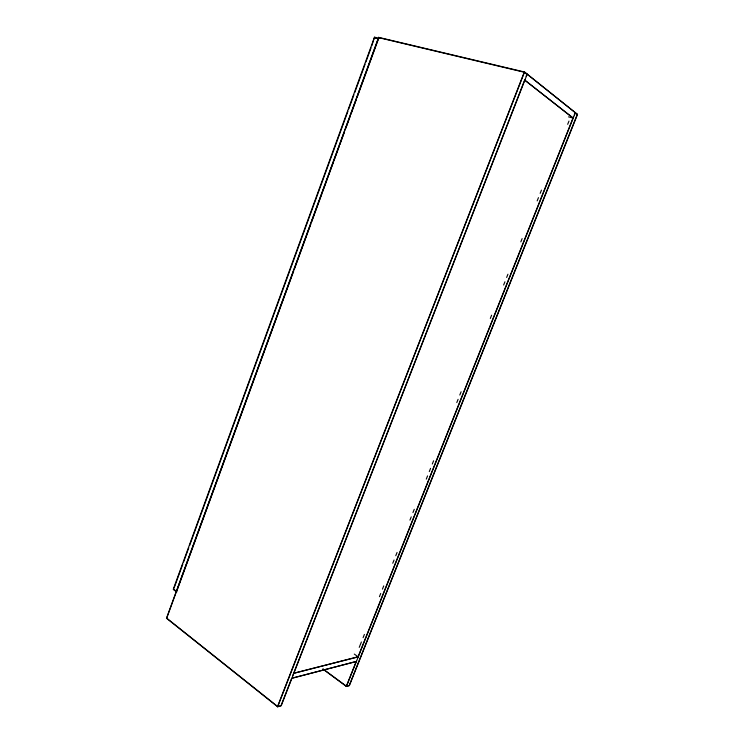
<?xml version="1.0" encoding="UTF-8"?>
<svg xmlns="http://www.w3.org/2000/svg" width="744" height="744" viewBox="0 0 744 744"><rect width="100%" height="100%" fill="white"/><g stroke="black" fill="none" stroke-linecap="round" stroke-linejoin="round"><path stroke-width="1.12" d="M176.542 591.815L173.25 589.294L374.511 37.2L378.724 38.204M174.059 588.151L182.819 564.138M183.61 561.952L188.79 547.77M189.581 545.585L347.969 111.163M348.769 108.977L353.939 94.795M354.739 92.609L365.081 64.226M365.881 62.05L371.051 47.858M371.851 45.672L374.288 37.804L378.51 38.809L356.999 97.706M322.942 669.135L346.434 686.489L349.373 685.624L577.511 114.437L524.557 72.01L378.603 37.367L166.489 618.255L277.661 706.8L281.204 705.749L527.198 74.121L526.12 76.232M166.637 618.366L378.798 37.414M176.933 590.717L293.657 271.132M294.457 268.956L310.787 224.232M311.578 222.056L321.938 193.691M322.738 191.515L327.918 177.332M328.709 175.147L333.089 163.15M333.889 160.974L339.069 146.791M339.868 144.606L344.249 132.609M345.839 128.247L350.219 116.25M351.019 114.074L356.199 99.891M277.661 706.8L524.557 72.01M577.511 114.437L524.325 71.954L277.484 706.661L281.037 705.619L291.657 678.333L356.432 661.435L292.801 677.97M292.829 675.338L524.864 79.478M359.231 647.364L361.389 641.979M363.1 637.664L364.393 634.427M379.44 596.679L380.723 593.442M382.444 589.127L383.737 585.891M392.758 563.245L394.05 560.009M395.771 555.703L397.054 552.466M409.953 520.112L411.237 516.875M412.957 512.56L414.25 509.324M426.284 479.127L427.567 475.89M429.288 471.575L430.581 468.348M432.301 464.033L433.585 460.796M456.797 402.56L458.09 399.323M459.801 395.008L461.094 391.772M490.324 318.441L491.607 315.205M503.642 285.008L504.934 281.771M506.655 277.456L507.938 274.22M520.837 241.865L522.121 238.638M537.168 200.889L538.461 197.653M540.172 193.338L541.465 190.101M567.681 124.322L568.974 121.086M356.255 661.342L346.267 686.368L349.206 685.503L577.298 114.381M357.883 657.25L573.429 116.975M574.191 115.06L575.363 112.716L346.434 686.489M358.069 656.775L293.61 673.32L358.245 656.896L354.293 654.088M378.705 37.656L524.222 72.224M568.518 116.873L573.215 118.091L524.641 80.045L573.001 118.036M374.511 37.2L376.436 38.493M378.603 37.367L380.324 38.446M323.026 668.94L346.351 686.173M174.487 589.871L176.951 591.759M173.891 589.704L176.347 591.592M166.712 618.162L277.568 706.447M525.097 72.921L526.864 74.335"/></g></svg>
